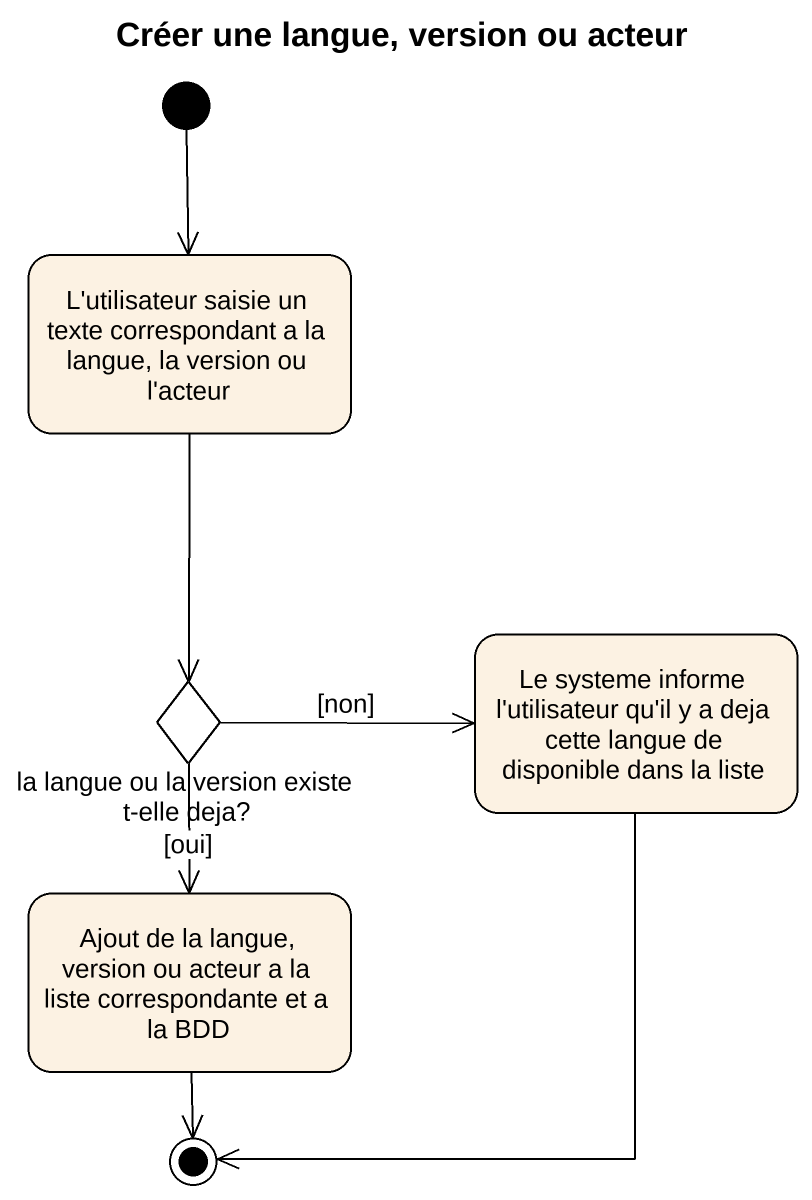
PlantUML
@startuml
title Créer une langue, version ou acteur
hide empty description
state "L'utilisateur saisie un texte correspondant a la langue, la version ou l'acteur" as L_utilisateur_saisie_un
state "la langue ou la version existe t-elle deja?" as la_langue_ou_la_version <<choice>>
state "Le systeme informe l'utilisateur qu'il y a deja cette langue de disponible dans la liste" as Le_systeme_informe_l
state "Ajout de la langue, version ou acteur a la liste correspondante et a la BDD" as Ajout_de_la_langue_version
[*] --> L_utilisateur_saisie_un
L_utilisateur_saisie_un --> la_langue_ou_la_version
la_langue_ou_la_version -right-> Le_systeme_informe_l : [non]
la_langue_ou_la_version --> Ajout_de_la_langue_version : [oui]
Le_systeme_informe_l --> [*]
Ajout_de_la_langue_version --> [*]
@enduml
